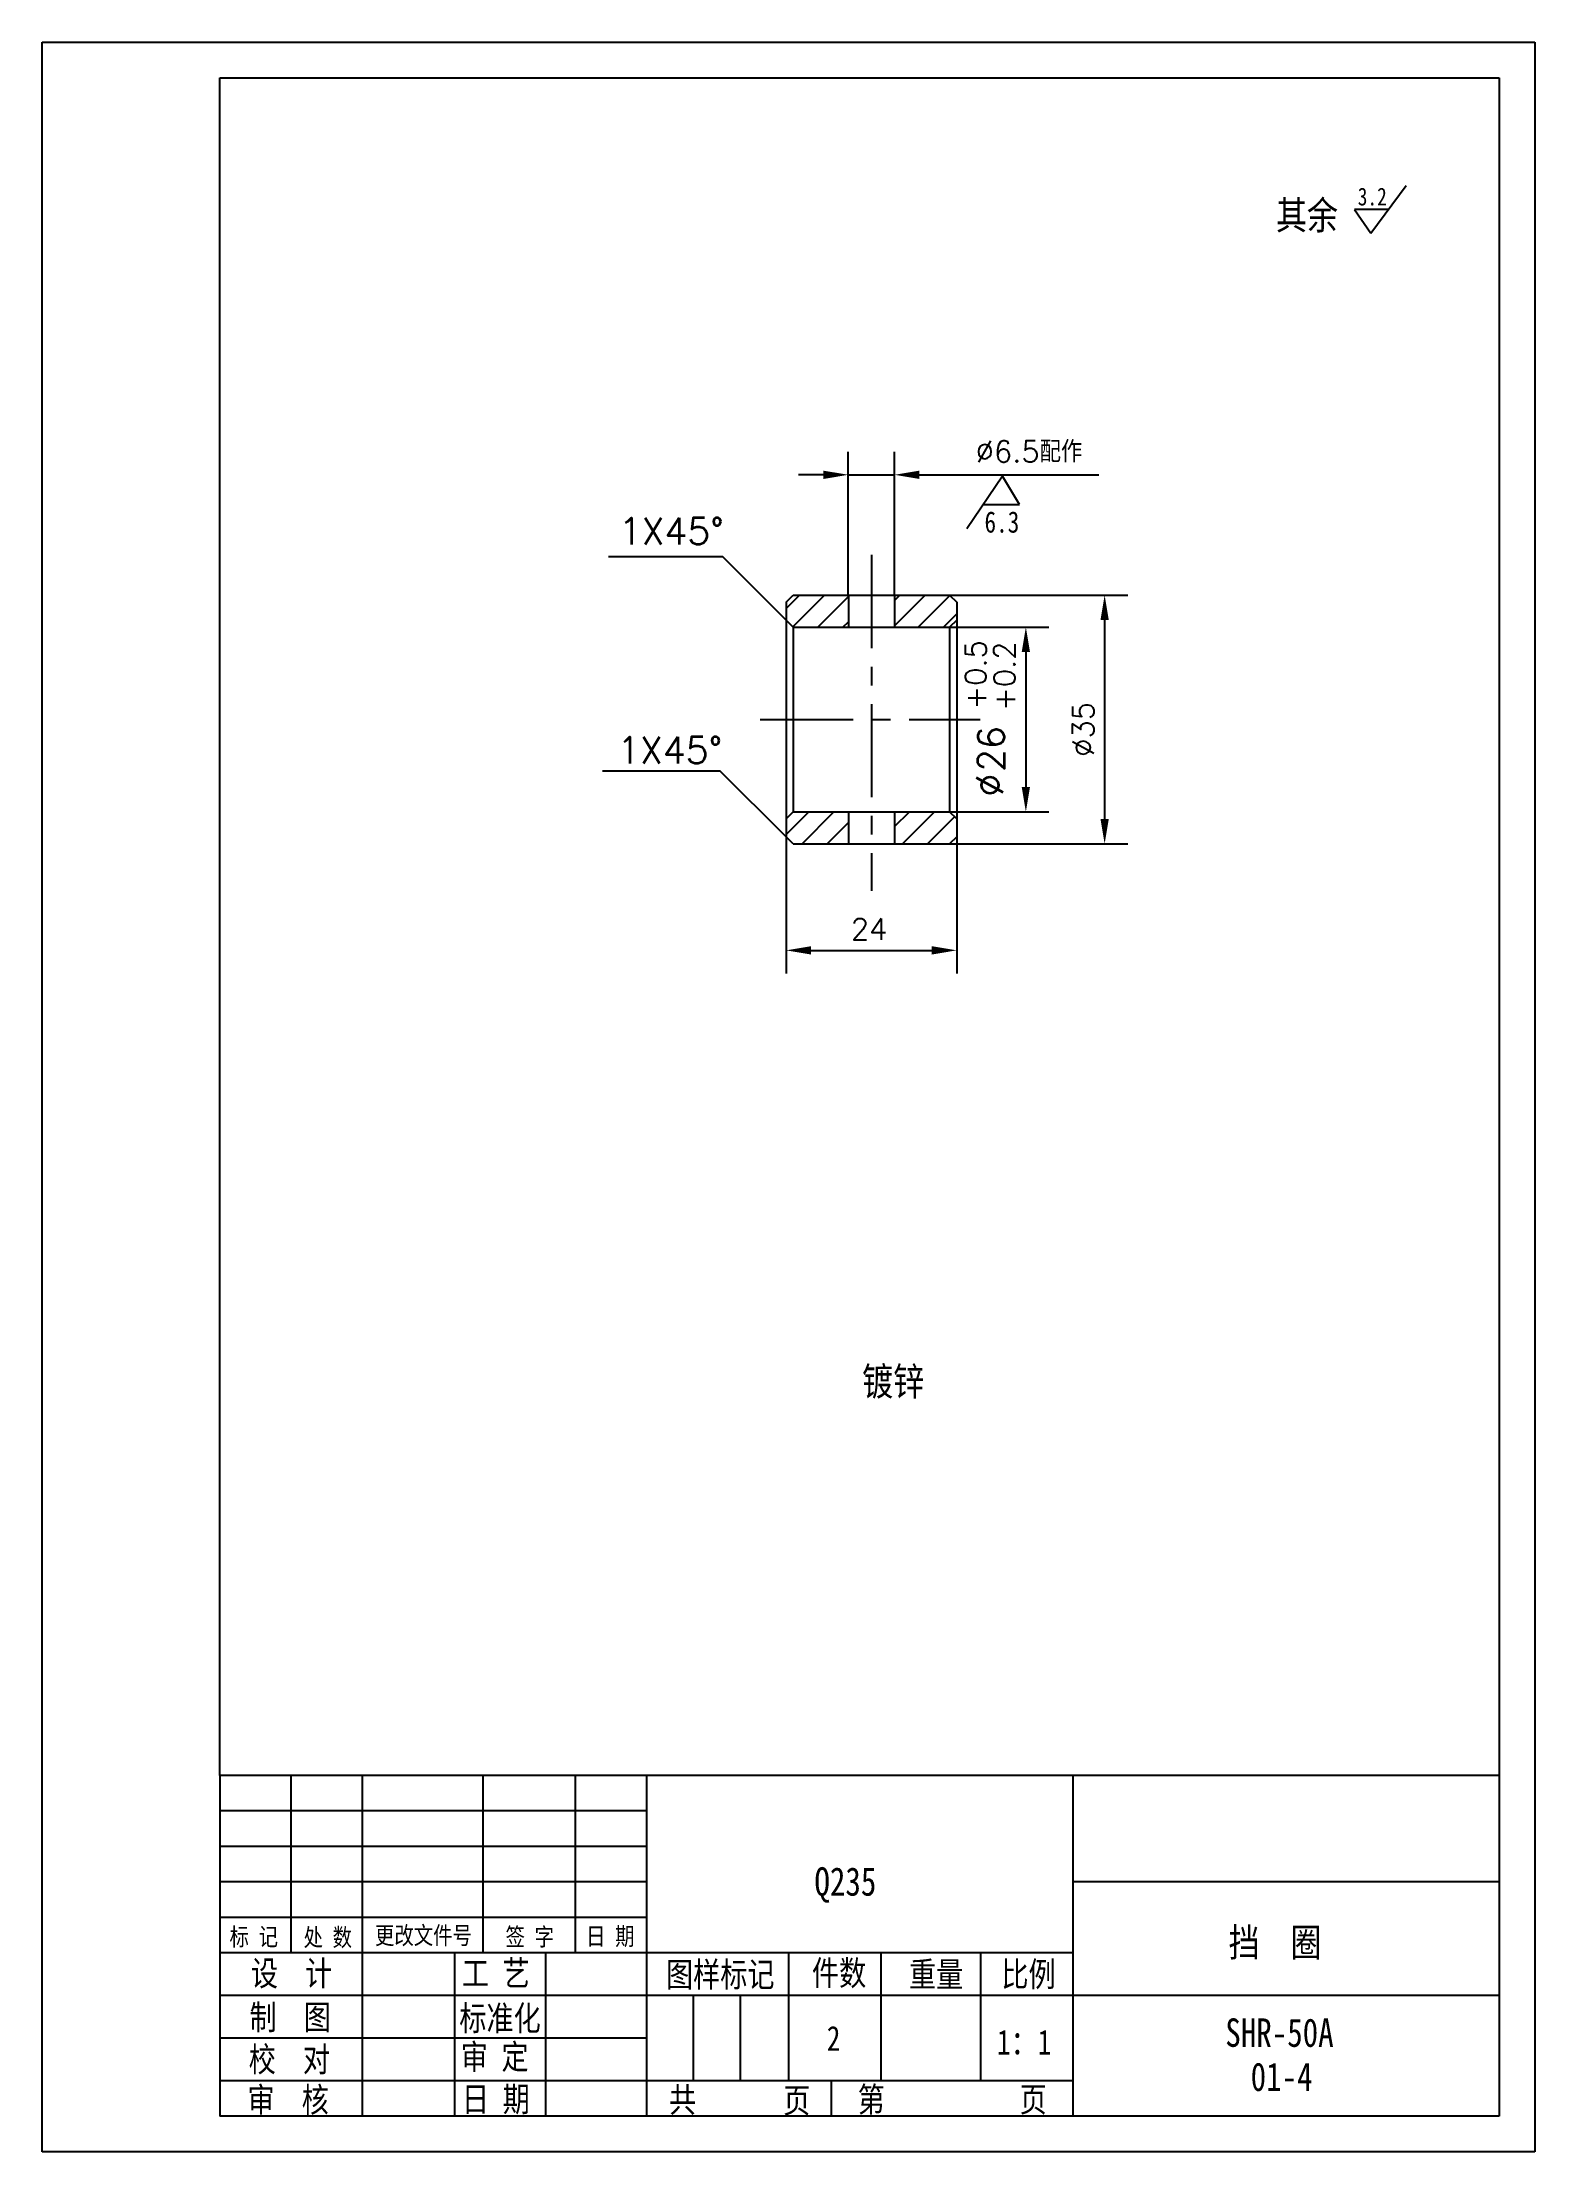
# Model space of a CAD drawing. Extents: x 278 to 488, y 153 to 450.
import ezdxf

# ---------------------------------------------------------------- set-up
doc = ezdxf.new("R2010")
doc.units = 0
doc.header["$LTSCALE"] = 10.5
doc.header["$MEASUREMENT"] = 0
doc.linetypes.add('CENTER', pattern=[2, 1.25, -0.25, 0.25, -0.25])
doc.layers.get('0').update_dxf_attribs({"color": 2, "linetype": 'CONTINUOUS'})
doc.layers.get('DEFPOINTS').update_dxf_attribs({"linetype": 'CONTINUOUS'})
doc.layers.add('PART', color=3, linetype='CONTINUOUS')
doc.layers.add('SMPEN_THICK', color=7, linetype='CONTINUOUS')
doc.styles.add('HZDX', font='', dxfattribs={"width": 0.8, "height": 7.5})
doc.styles.get("Standard").update_dxf_attribs({"font": 'txt.shx', "height": 3, "bigfont": 'hzfs.shx'})
doc.styles.get('HZDX').set_extended_font_data('SimSun')
doc.dimstyles.get("Standard").update_dxf_attribs({"dimtxt": 0.18, "dimasz": 0.18, "dimexe": 0.18, "dimexo": 0.0625, "dimgap": 0.09, "dimtad": 0, "dimtih": 1, "dimtoh": 1, "dimdec": 4, "dimzin": 0, "dimdsep": 46, "dimtxsty": 'Standard', "dimcen": 0.09, "dimadec": 0, "dimazin": 0, "dimtfac": 1, "dimtdec": 4, "dimtofl": 0, "dimtmove": 0, "dimatfit": 3, "dimfxl": 1, "dimtolj": 1, "dimtzin": 0, "dimarcsym": 0})

# ---------------------------------------------------------------- blocks, each defined once
blk = doc.blocks.new('*D4')
at = {"layer": 'DEFPOINTS', "color": 0, "transparency": 16777216}
for p in [(397.86, 388.97), (391.36, 372.02), (397.86, 372.02)]:
    blk.add_point(p, dxfattribs=at)
at = {"layer": 'SMPEN_THICK', "color": 2, "lineweight": -2, "transparency": 16777216}
for p, q in [((391.36, 372.02), (391.36, 392.22)), ((397.86, 372.02), (397.86, 392.22)), ((387.86, 388.97), (384.36, 388.97)), ((391.36, 388.97), (397.86, 388.97)), ((401.36, 388.97), (426.61, 388.97))]:
    blk.add_line(p, q, dxfattribs=at)
at = {"layer": 'SMPEN_THICK', "color": 2, "transparency": 16777216}
for points in [[(387.86, 389.55), (387.86, 388.38), (391.36, 388.97)], [(401.36, 389.55), (401.36, 388.38), (397.86, 388.97)]]:
    blk.add_solid(points, dxfattribs=at)
at = {"layer": 'SMPEN_THICK', "color": 2, "transparency": 16777216, "insert": (416.78, 392.23), "char_height": 3, "attachment_point": 5}
blk.add_mtext('\\A1;%%c6.5配作', dxfattribs=at)
blk = doc.blocks.new('*D5')
at = {"layer": 'DEFPOINTS', "color": 0, "transparency": 16777216}
for p in [(405.61, 372.02), (405.61, 337.02), (427.42, 337.02)]:
    blk.add_point(p, dxfattribs=at)
at = {"layer": 'SMPEN_THICK', "color": 2, "lineweight": -2, "transparency": 16777216}
for p, q in [((405.61, 372.02), (430.67, 372.02)), ((427.42, 368.52), (427.42, 340.52)), ((405.61, 337.02), (430.67, 337.02))]:
    blk.add_line(p, q, dxfattribs=at)
at = {"layer": 'SMPEN_THICK', "color": 2, "transparency": 16777216}
for points in [[(426.84, 368.52), (428.01, 368.52), (427.42, 372.02)], [(426.84, 340.52), (428.01, 340.52), (427.42, 337.02)]]:
    blk.add_solid(points, dxfattribs=at)
at = {"layer": 'SMPEN_THICK', "color": 2, "transparency": 16777216, "insert": (424.42, 353.13), "char_height": 3, "attachment_point": 5, "rotation": 90}
blk.add_mtext('\\A1;%%c35', dxfattribs=at)
blk = doc.blocks.new('*D6')
at = {"layer": 'DEFPOINTS', "color": 0, "transparency": 16777216}
for p in [(382.61, 338.02), (406.61, 338.02), (406.61, 322.02)]:
    blk.add_point(p, dxfattribs=at)
at = {"layer": 'SMPEN_THICK', "color": 2, "lineweight": -2, "transparency": 16777216}
for p, q in [((382.61, 338.02), (382.61, 318.77)), ((406.61, 338.02), (406.61, 318.77)), ((386.11, 322.02), (403.11, 322.02))]:
    blk.add_line(p, q, dxfattribs=at)
at = {"layer": 'SMPEN_THICK', "color": 2, "transparency": 16777216}
for points in [[(386.11, 322.6), (386.11, 321.43), (382.61, 322.02)], [(403.11, 322.6), (403.11, 321.43), (406.61, 322.02)]]:
    blk.add_solid(points, dxfattribs=at)
at = {"layer": 'SMPEN_THICK', "color": 2, "transparency": 16777216, "insert": (394.3, 325.02), "char_height": 3, "attachment_point": 5}
blk.add_mtext('\\A1;24', dxfattribs=at)

msp = doc.modelspace()

# ---------------------------------------------------------------- hatches: boundary and pattern name
at = {"layer": 'SMPEN_THICK'}
h = msp.add_hatch(dxfattribs=at)
h.set_pattern_fill('ANSI31', color=256, scale=20, style=0)
h.set_pattern_definition([(45, (3.8874, 9.0966), (-1.767767, 1.767767), [])])
h.paths.add_polyline_path([(391.36344, 372.02027), (383.61344, 372.02027), (382.61344, 371.02027), (382.61344, 368.52027), (383.61344, 367.52027), (391.36344, 367.52027)])
h.paths.add_polyline_path([(406.61344, 371.02027), (405.61344, 372.02027), (397.86344, 372.02027), (397.86344, 367.52027), (405.61344, 367.52027), (406.61344, 368.52027)])
h.paths.add_polyline_path([(391.36344, 341.52027), (383.61344, 341.52027), (382.61344, 340.52027), (382.61344, 338.02027), (383.61344, 337.02027), (391.36344, 337.02027)])
h.paths.add_polyline_path([(406.61344, 340.52027), (405.61344, 341.52027), (397.86344, 341.52027), (397.86344, 337.02027), (405.61344, 337.02027), (406.61344, 338.02027)])

# ---------------------------------------------------------------- linework, layer by layer
at = {"layer": 'DEFPOINTS', "color": 0, "linetype": 'ByBlock'}
for p in [(405.61344, 367.52027), (405.61344, 341.52027)]:
    msp.add_point(p, dxfattribs=at)
at = {"layer": 'PART', "linetype": 'Continuous'}
for p, q in [((277.94373, 449.87245), (487.94373, 449.87245)), ((487.94373, 449.87245), (487.94373, 152.87246)), ((482.94373, 205.87246), (302.94373, 205.87246)), ((312.94373, 205.87246), (312.94373, 180.87246)), ((322.94373, 205.87246), (322.94373, 157.87246)), ((339.94373, 205.87246), (339.94373, 180.87246)), ((352.94373, 205.87246), (352.94373, 180.87246)), ((362.94373, 205.87246), (362.94373, 157.87246)), ((422.94373, 205.87246), (422.94373, 157.87246)), ((482.94373, 190.87246), (422.94373, 190.87246)), ((335.94373, 180.87246), (335.94373, 157.87246)), ((348.77011, 180.87246), (348.77011, 157.87246)), ((382.94373, 180.87246), (382.94373, 162.87246)), ((395.94373, 180.87246), (395.94373, 162.87246)), ((409.94373, 180.87246), (409.94373, 162.87246)), ((369.54373, 174.87246), (369.54373, 162.87246)), ((376.14373, 174.87246), (376.14373, 162.87246)), ((482.94373, 174.87246), (422.94373, 174.87246)), ((388.93634, 162.87246), (388.93634, 157.87246)), ((487.94373, 152.87246), (277.94373, 152.87246))]:
    msp.add_line(p, q, dxfattribs=at)
at = {"layer": 'PART', "color": 5, "linetype": 'Continuous'}
for p, q in [((302.94373, 444.87245), (482.94373, 444.87245)), ((482.94373, 444.87245), (482.94373, 157.87246)), ((382.61344, 371.02027), (383.61344, 372.02027)), ((383.61344, 372.02027), (405.61344, 372.02027)), ((391.36344, 372.02027), (391.36344, 367.52027)), ((397.86344, 372.02027), (397.86344, 367.52027)), ((405.61344, 372.02027), (406.61344, 371.02027)), ((382.61344, 371.02027), (382.61344, 338.02027)), ((382.61344, 368.52027), (383.61344, 367.52027)), ((406.61344, 368.52027), (405.61344, 367.52027)), ((406.61344, 371.02027), (406.61344, 338.02027)), ((383.61344, 367.52027), (405.61344, 367.52027)), ((383.61344, 367.52027), (383.61344, 341.52027)), ((405.61344, 367.52027), (405.61344, 341.52027)), ((382.61344, 340.52027), (383.61344, 341.52027)), ((383.61344, 341.52027), (405.61344, 341.52027)), ((391.36344, 341.52027), (391.36344, 337.02027)), ((397.86344, 341.52027), (397.86344, 337.02027)), ((406.61344, 340.52027), (405.61344, 341.52027)), ((383.61344, 337.02027), (382.61344, 338.02027)), ((383.61344, 337.02027), (405.61344, 337.02027)), ((406.61344, 338.02027), (405.61344, 337.02027)), ((302.94373, 205.87246), (302.94373, 157.87246)), ((482.94373, 157.87246), (302.94373, 157.87246))]:
    msp.add_line(p, q, dxfattribs=at)
at = {"layer": 'SMPEN_THICK', "color": 3}
msp.add_line((277.94373, 152.87246), (277.94373, 449.87245), dxfattribs=at)
at = {"layer": 'SMPEN_THICK', "color": 5}
msp.add_line((302.94373, 205.87246), (302.94373, 444.87245), dxfattribs=at)
at = {"layer": 'SMPEN_THICK'}
for p, q in [((464.86816, 422.99725), (469.84824, 429.69818)), ((467.32657, 426.30516), (462.55762, 426.30516)), ((462.55762, 426.30516), (464.86816, 422.99725)), ((413.06322, 388.76515), (408.03069, 381.34372)), ((415.43659, 384.77481), (413.06322, 388.76515)), ((410.35734, 384.77481), (415.43659, 384.77481)), ((373.71741, 377.39852), (357.62703, 377.39852)), ((382.61344, 368.52027), (373.71741, 377.39852)), ((373.30679, 347.25104), (356.75836, 347.22903)), ((382.61344, 338.02027), (373.30679, 347.25104)), ((362.94373, 200.87246), (302.94373, 200.87246)), ((362.94373, 195.87246), (302.94373, 195.87246)), ((362.94373, 190.87246), (302.94373, 190.87246)), ((362.94373, 185.87246), (302.94373, 185.87246)), ((422.94373, 180.87246), (302.94373, 180.87246)), ((422.94373, 174.87246), (302.94373, 174.87246)), ((362.94373, 168.87246), (302.94373, 168.87246)), ((422.94373, 162.87246), (302.94373, 162.87246))]:
    msp.add_line(p, q, dxfattribs=at)
at = {"layer": 'SMPEN_THICK', "linetype": 'CENTER'}
for p, q in [((394.61344, 377.6941), (394.61344, 330.38356)), ((378.94019, 354.52027), (409.91669, 354.52027))]:
    msp.add_line(p, q, dxfattribs=at)
at = {"layer": 'SMPEN_THICK', "color": 2}
for p, q in [((405.61344, 367.52027), (419.58902, 367.52027)), ((416.33902, 364.02027), (416.33902, 345.02027)), ((405.61344, 341.52027), (419.58902, 341.52027))]:
    msp.add_line(p, q, dxfattribs=at)
for points in [[(415.75568, 364.02027), (416.92235, 364.02027), (416.33902, 367.52027)], [(415.75568, 345.02027), (416.92235, 345.02027), (416.33902, 341.52027)]]:
    msp.add_solid(points, dxfattribs=at)

# ---------------------------------------------------------------- texts
at = {"color": 2, "linetype": 'ByBlock', "char_height": 3.75, "attachment_point": 5}
for insert in [(366.45849, 381.0363), (366.22897, 350.20486)]:
    msp.add_mtext('1X45%%d', dxfattribs=dict(at, insert=insert))
at = {"layer": 'SMPEN_THICK', "style": 'HZDX', "width": 0.8}
for s, height, p in [('其余', 4, (451.52544, 423.51327)), ('镀锌', 4, (393.30165, 259.33502)), ('Q235', 4, (386.59226, 188.9277)), ('标 记', 2.5, (304.30315, 181.90255)), ('处 数', 2.5, (314.71256, 181.82248)), ('更改文件号', 2.5, (324.7679, 182.09325)), ('签 字', 2.5, (343.12782, 181.89163)), ('日 期', 2.5, (354.45943, 181.97034)), ('挡  圈', 4, (444.86152, 180.34987)), ('设  计', 3.5, (307.30442, 176.25436)), ('工 艺', 3.5, (336.99145, 176.26559)), ('图样标记', 3.5, (365.7018, 176.09318)), ('件数', 3.5, (386.24449, 176.29895)), ('重量', 3.5, (399.88984, 176.116)), ('比例', 3.5, (412.89475, 176.13882)), ('制  图', 3.5, (307.12138, 170.06924)), ('标准化', 3.5, (336.62538, 169.93194)), ('2', 3.5, (388.33603, 167.09379)), ('1：1', 3.5, (412.28792, 166.5616)), ('SHR-50A', 4, (444.40535, 167.65036)), ('校  对', 3.5, (306.99561, 164.14713)), ('审 定', 3.5, (336.83125, 164.50144)), ('01-4', 4, (447.97199, 161.44079)), ('审  核', 3.5, (306.81258, 158.45362)), ('日 期', 3.5, (336.99917, 158.53192)), ('共', 3.5, (366.13637, 158.44097)), ('页', 3.5, (382.1956, 158.36091)), ('第', 3.5, (392.67246, 158.48662)), ('页', 3.5, (415.46918, 158.48662))]:
    msp.add_text(s, height=height, dxfattribs=at).set_placement(p)
at = {"layer": 'SMPEN_THICK', "color": 2}
for s, height, p in [('+0.5', 3, (410.77758, 355.91713)), ('+0.2', 3, (414.83902, 355.72781)), ('26', 3.75, (413.34797, 347.14945)), ('∅', 3.75, (413.16765, 343.66052))]:
    msp.add_text(s, height=height, rotation=90, dxfattribs=at).set_placement(p)
at = {"layer": 'SMPEN_THICK', "attachment_point": 5, "style": 'HZDX'}
for s, insert, char_height in [('3.2', (465.07749, 428.11952), 2.5), ('6.3', (412.96812, 382.30194), 3)]:
    msp.add_mtext(s, dxfattribs=dict(at, insert=insert, char_height=char_height))

# ---------------------------------------------------------------- dimensions: what is measured, and where the dimension line sits
at = {"layer": 'SMPEN_THICK'}
dim = msp.add_linear_dim(base=(397.86344, 388.9681), p1=(391.36344, 372.02027), p2=(397.86344, 372.02027), text='%%c<>配作', dimstyle='Standard', override={"dimtxt": 5, "dimasz": 3.5, "dimexe": 3.25, "dimexo": 0, "dimgap": 1.5, "dimtad": 1, "dimtih": 0, "dimtoh": 0, "dimzin": 8, "dimclrd": 2, "dimclre": 2, "dimclrt": 2, "dimtfac": 0.66667, "dimtofl": 1, "dimatfit": 1, "dimtvp": 5, "dimtzin": 8}, dxfattribs=at)
dim.commit()
dim.dimension.update_dxf_attribs({"geometry": '*D4', "text_midpoint": (416.78011, 388.9681), "dimtype": 160})
dim = msp.add_linear_dim(base=(427.42191, 337.02027), p1=(405.61344, 372.02027), p2=(405.61344, 337.02027), angle=90, text='%%c<>', dimstyle='Standard', override={"dimtxt": 5, "dimasz": 3.5, "dimexe": 3.25, "dimexo": 0, "dimgap": 1.5, "dimtad": 1, "dimtih": 0, "dimtoh": 0, "dimzin": 8, "dimclrd": 2, "dimclre": 2, "dimclrt": 2, "dimtfac": 0.66667, "dimtofl": 1, "dimatfit": 1, "dimtvp": 5, "dimtzin": 8}, dxfattribs=at)
dim.commit()
dim.dimension.update_dxf_attribs({"geometry": '*D5', "text_midpoint": (427.42191, 353.13288), "dimtype": 160})
dim = msp.add_linear_dim(base=(406.61344, 322.01763), p1=(382.61344, 338.02027), p2=(406.61344, 338.02027), dimstyle='Standard', override={"dimtxt": 5, "dimasz": 3.5, "dimexe": 3.25, "dimexo": 0, "dimgap": 1.5, "dimtad": 1, "dimtih": 0, "dimtoh": 0, "dimzin": 8, "dimclrd": 2, "dimclre": 2, "dimclrt": 2, "dimtm": 0.115, "dimtfac": 0.66667, "dimtofl": 1, "dimatfit": 1, "dimtvp": 5, "dimtzin": 8}, dxfattribs=at)
dim.commit()
dim.dimension.update_dxf_attribs({"geometry": '*D6', "text_midpoint": (394.2971, 322.01763), "dimtype": 160})

doc.saveas('drawing.dxf')
